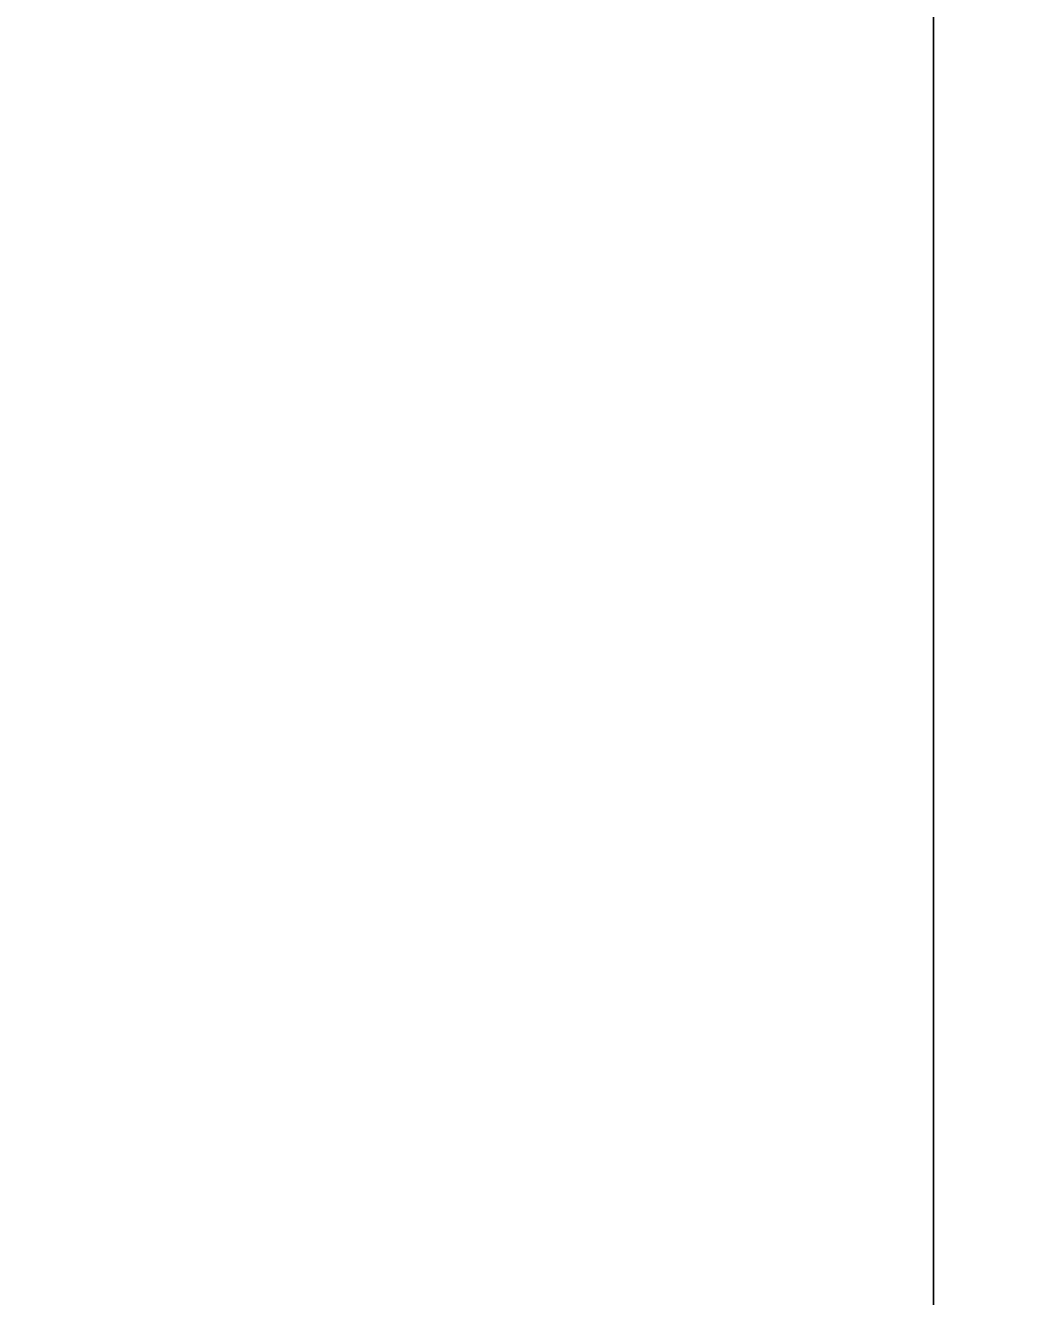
# Model space of a CAD drawing. Header units: millimetres. Extents: x 103208 to 171806, y -164 to 10038.
# Drawn here: x 113548.57 to 113558.6, y 6127.52 to 6140.36 of the extents above; entities that cross this region are included whole.
import ezdxf

# ---------------------------------------------------------------- set-up
doc = ezdxf.new("R2010")
doc.units = ezdxf.units.MM
doc.layers.add('MEDIDAS', color=7, linetype='Continuous', lineweight=0)
doc.layers.add('Moveis', color=1, linetype='Continuous', lineweight=9)
doc.styles.add('Valéria', font='romantic.ttf', dxfattribs={"height": 10})
doc.dimstyles.new('Cota - 50', dxfattribs={"dimtxt": 10, "dimasz": 5, "dimexe": 10, "dimexo": 20, "dimgap": 5, "dimtad": 1, "dimtxsty": 'Valéria', "dimblk": 'DOT', "dimcen": 0, "dimclrd": 12, "dimclre": 12, "dimclrt": 2, "dimazin": 2, "dimtfac": 1, "dimtix": 1, "dimtmove": 0, "dimatfit": 3, "dimldrblk": 'DOT', "dimfxl": 1, "dimarcsym": 0})

# ---------------------------------------------------------------- blocks, each defined once
blk = doc.blocks.new('_Dot')
at = {"color": 0, "linetype": 'ByBlock', "lineweight": -2}
blk.add_line((-0.5, 0), (-1, 0), dxfattribs=at)
at = {"color": 0, "linetype": 'ByBlock', "const_width": 0.5}
blk.add_lwpolyline([(-0.25, 0, 1), (0.25, 0, 1)], format="xyb", close=True, dxfattribs=at)
blk = doc.blocks.new('*D650')
at = {"layer": 'Defpoints', "color": 0, "transparency": 16777216}
for p in [(115535.938, 6718.846, 9825), (115634.715, 6581.569), (113095.947, 4963.145, 9825)]:
    blk.add_point(p, dxfattribs=at)
at = {"layer": 'MEDIDAS', "color": 12, "lineweight": -2, "transparency": 16777216}
for p, q in [((115547.619, 6702.612), (115640.556, 6573.452)), ((113198.784, 4828.789), (115630.657, 6578.649)), ((113107.629, 4946.911), (113200.566, 4817.752))]:
    blk.add_line(p, q, dxfattribs=at)
at = {"layer": 'MEDIDAS', "color": 12, "lineweight": -2, "transparency": 16777216, "xscale": 5, "yscale": 5, "zscale": 5}
for p, rotation in [((115634.715, 6581.569), 35.73698977606095), ((113194.725, 4825.869), 215.736989776061)]:
    blk.add_blockref('_Dot', p, dxfattribs=dict(at, rotation=rotation))
at = {"layer": 'MEDIDAS', "color": 2, "transparency": 16777216, "insert": (114408.793, 5711.956), "char_height": 10, "attachment_point": 5, "rotation": 35.737, "style": 'Valéria'}
blk.add_mtext('3006', dxfattribs=at)

msp = doc.modelspace()

# ---------------------------------------------------------------- linework, layer by layer
at = {"layer": 'Moveis'}
msp.add_line((113557.73912, 6147.34336, 9825), (113557.73912, 6103.36282, 9825), dxfattribs=at)
for points, invisible_edges in [([(113599.12445, 6102.20173, 9825), (113558.3212, 6148.67222, 9825), (113558.57976, 6148.86548, 9825)], 13), ([(113599.12445, 6102.20173, 9825), (113558.57976, 6148.86548, 9825), (113558.6196, 6148.89526, 9825)], 13), ([(113558.16125, 6102.20173, 9825), (113558.07486, 6148.39276, 9825), (113558.3212, 6148.67222, 9825)], 13), ([(113558.16125, 6102.20173, 9825), (113558.3212, 6148.67222, 9825), (113599.12445, 6102.20173, 9825)], 3), ([(113557.8951, 6102.6282, 9825), (113557.89102, 6148.06874, 9825), (113558.07486, 6148.39276, 9825)], 13), ([(113557.8951, 6102.6282, 9825), (113558.07486, 6148.39276, 9825), (113558.01328, 6102.40567, 9825)], 3), ([(113558.01328, 6102.40567, 9825), (113558.07486, 6148.39276, 9825), (113558.16125, 6102.20173, 9825)], 3), ([(113548.69881, 6125.01655, 9825), (113557.89102, 6148.06874, 9825), (113557.7775, 6147.71392, 9825)], 13), ([(113557.80901, 6102.865, 9825), (113557.7775, 6147.71392, 9825), (113557.89102, 6148.06874, 9825)], 13), ([(113557.80901, 6102.865, 9825), (113557.89102, 6148.06874, 9825), (113557.8951, 6102.6282, 9825)], 3), ([(113548.69881, 6125.01655, 9825), (113557.7775, 6147.71392, 9825), (113557.73912, 6147.34336, 9825)], 13), ([(113557.7775, 6147.71392, 9825), (113557.73912, 6103.36282, 9825), (113557.73912, 6147.34336, 9825)], 1), ([(113557.73912, 6103.36282, 9825), (113557.7775, 6147.71392, 9825), (113557.75668, 6103.11147, 9825)], 3), ([(113557.75668, 6103.11147, 9825), (113557.7775, 6147.71392, 9825), (113557.80901, 6102.865, 9825)], 3), ([(113557.73912, 6103.36282, 9825), (113548.69881, 6125.01655, 9825), (113557.73912, 6147.34336, 9825)], 3)]:
    msp.add_3dface(points, dxfattribs=dict(at, invisible_edges=invisible_edges))

# ---------------------------------------------------------------- dimensions: what is measured, and where the dimension line sits
at = {"layer": 'MEDIDAS'}
dim = msp.add_aligned_dim(p1=(113095.94746, 4963.1452, 9825), p2=(115535.93758, 6718.84569, 9825), distance=-169.12081, dimstyle='Cota - 50', dxfattribs=at)
dim.commit()
dim.dimension.update_dxf_attribs({"geometry": '*D650', "text_midpoint": (114408.79308, 5711.9561)})

doc.saveas('drawing.dxf')
